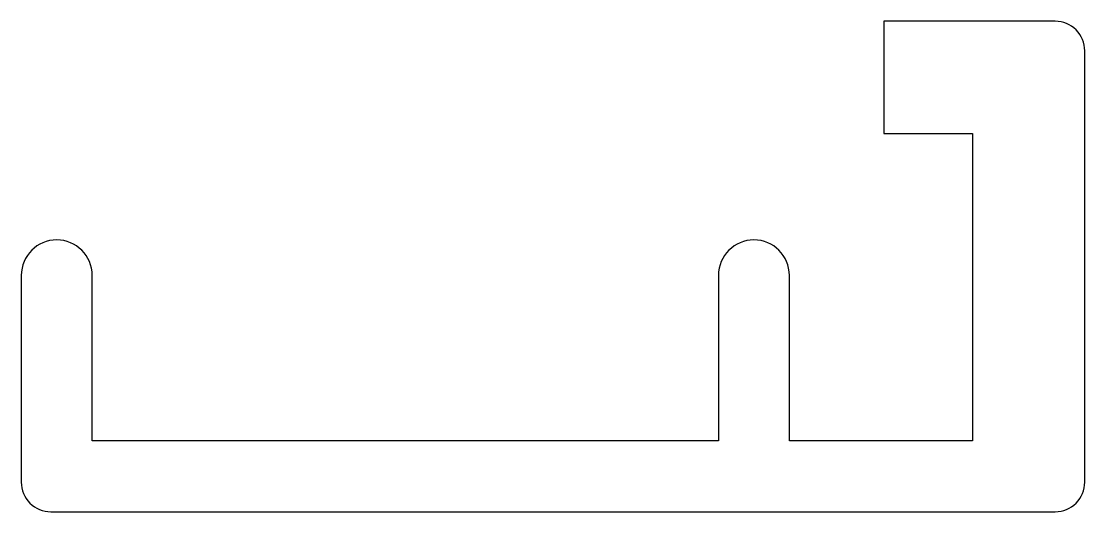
# Model space of a CAD drawing. Extents: x 259.2 to 277.2, y 264.4 to 272.7.
import ezdxf

# ---------------------------------------------------------------- set-up
doc = ezdxf.new("R2010")
doc.units = 0
doc.layers.add('ANA', color=220, linetype='CONTINUOUS')

msp = doc.modelspace()

# ---------------------------------------------------------------- linework, layer by layer
at = {"layer": 'ANA'}
msp.add_lwpolyline([(272.193, 268.39, 1), (270.993, 268.39), (270.993, 265.59), (260.393, 265.59), (260.393, 268.39, 1), (259.193, 268.39), (259.193, 264.89, 0.414214), (259.693, 264.39), (276.693, 264.39, 0.414214), (277.193, 264.89), (277.193, 272.19, 0.414214), (276.693, 272.69), (273.793, 272.69), (273.793, 270.79), (275.293, 270.79), (275.293, 265.59), (272.193, 265.59)], format="xyb", close=True, dxfattribs=at)

doc.saveas('drawing.dxf')
